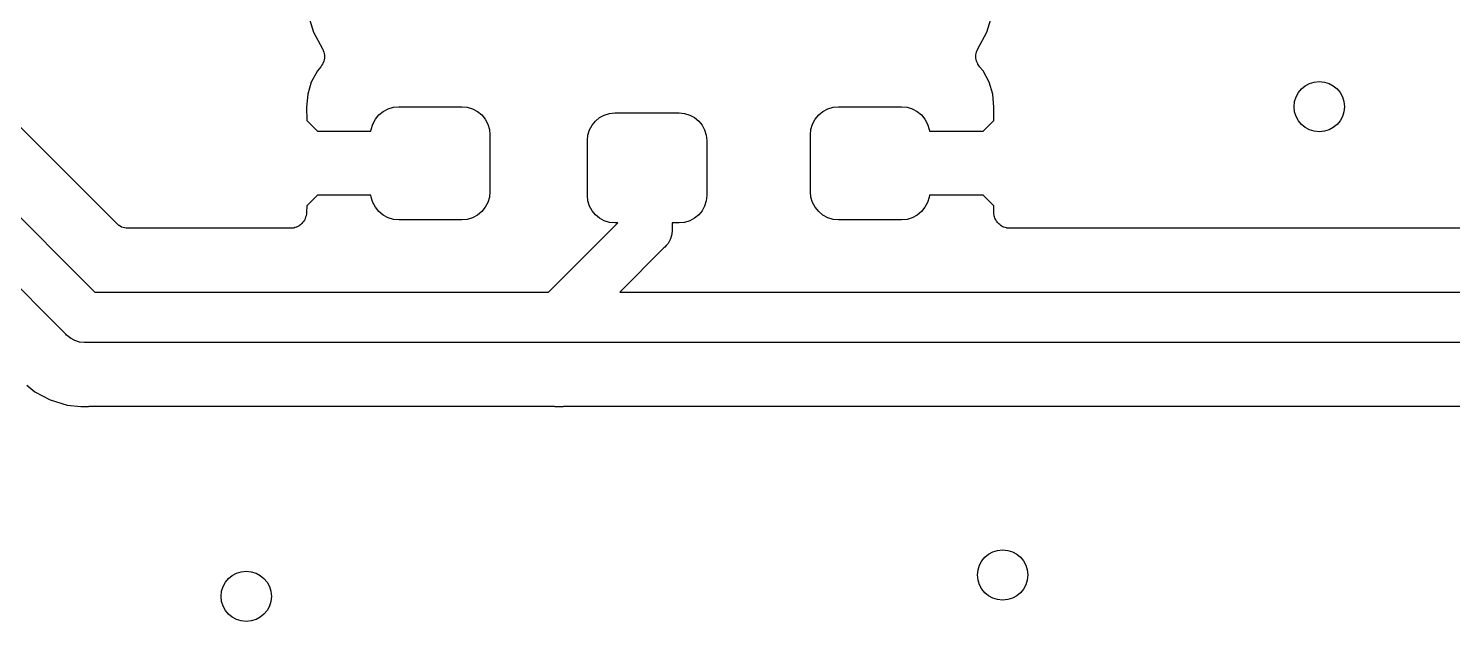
# Model space of a CAD drawing. Extents: x 103 to 213, y -152 to -90.
# Drawn here: x 153.08 to 164.41, y -136.02 to -131.3 of the extents above; entities that cross this region are included whole.
import ezdxf

# ---------------------------------------------------------------- set-up
doc = ezdxf.new("R2010")
doc.units = 0
doc.layers.add('BLACK', color=7, linetype='CONTINUOUS')

msp = doc.modelspace()

# ---------------------------------------------------------------- linework, layer by layer
at = {"layer": 'BLACK', "linetype": 'CONTINUOUS'}
for p, q in [((153.779, -132.855), (150.508, -129.585)), ((149.96, -129.755), (153.605, -133.4)), ((153.374, -133.734), (149.69, -130.05)), ((155.304, -131.193), (155.346, -131.331)), ((160.704, -131.331), (160.746, -131.193)), ((155.346, -131.331), (155.418, -131.466)), ((160.632, -131.466), (160.704, -131.331)), ((155.418, -131.466), (155.418, -131.467)), ((155.418, -131.467), (155.418, -131.467)), ((155.418, -131.467), (155.418, -131.467)), ((155.418, -131.467), (155.419, -131.468)), ((155.419, -131.468), (155.423, -131.479)), ((160.628, -131.477), (160.632, -131.466)), ((155.422, -131.575), (155.418, -131.586)), ((155.427, -131.564), (155.422, -131.575)), ((155.423, -131.479), (155.427, -131.49)), ((155.427, -131.49), (155.427, -131.491)), ((155.427, -131.491), (155.428, -131.491)), ((155.43, -131.552), (155.427, -131.563)), ((155.427, -131.563), (155.427, -131.564)), ((155.427, -131.564), (155.427, -131.564)), ((155.428, -131.491), (155.43, -131.503)), ((155.43, -131.503), (155.432, -131.514)), ((155.432, -131.54), (155.43, -131.552)), ((155.432, -131.514), (155.432, -131.515)), ((155.432, -131.515), (155.432, -131.515)), ((155.432, -131.515), (155.432, -131.527)), ((155.432, -131.527), (155.432, -131.539)), ((155.432, -131.539), (155.432, -131.54)), ((155.432, -131.54), (155.432, -131.54)), ((160.618, -131.513), (160.62, -131.501)), ((160.618, -131.514), (160.618, -131.513)), ((160.618, -131.513), (160.618, -131.513)), ((160.618, -131.526), (160.618, -131.514)), ((160.618, -131.537), (160.618, -131.526)), ((160.618, -131.538), (160.618, -131.537)), ((160.62, -131.55), (160.618, -131.538)), ((160.618, -131.538), (160.618, -131.538)), ((160.62, -131.501), (160.623, -131.489)), ((160.622, -131.562), (160.62, -131.55)), ((160.623, -131.562), (160.622, -131.562)), ((160.623, -131.488), (160.628, -131.477)), ((160.623, -131.489), (160.623, -131.488)), ((160.623, -131.489), (160.623, -131.489)), ((160.623, -131.563), (160.623, -131.562)), ((160.627, -131.574), (160.623, -131.563)), ((160.632, -131.585), (160.627, -131.574)), ((155.376, -131.641), (155.328, -131.73)), ((155.404, -131.607), (155.376, -131.641)), ((155.41, -131.597), (155.404, -131.607)), ((155.417, -131.587), (155.41, -131.597)), ((155.418, -131.586), (155.417, -131.587)), ((155.417, -131.587), (155.417, -131.587)), ((160.632, -131.586), (160.632, -131.585)), ((160.632, -131.585), (160.632, -131.585)), ((160.639, -131.596), (160.632, -131.586)), ((160.645, -131.606), (160.639, -131.596)), ((160.646, -131.606), (160.645, -131.606)), ((160.646, -131.607), (160.646, -131.606)), ((160.646, -131.606), (160.646, -131.606)), ((160.646, -131.606), (160.646, -131.606)), ((160.674, -131.641), (160.646, -131.607)), ((160.722, -131.73), (160.674, -131.641)), ((155.328, -131.73), (155.299, -131.825)), ((160.751, -131.825), (160.722, -131.73)), ((155.299, -131.825), (155.289, -131.93)), ((160.761, -131.93), (160.751, -131.825)), ((155.289, -131.93), (155.291, -132.036)), ((155.817, -132.064), (155.838, -132.025)), ((155.838, -132.025), (155.866, -131.991)), ((155.866, -131.991), (155.9, -131.963)), ((155.9, -131.963), (155.939, -131.942)), ((155.939, -131.942), (155.981, -131.929)), ((155.981, -131.929), (156.025, -131.925)), ((156.025, -131.925), (156.525, -131.925)), ((156.525, -131.925), (156.569, -131.929)), ((156.569, -131.929), (156.611, -131.942)), ((156.611, -131.942), (156.65, -131.963)), ((156.65, -131.963), (156.684, -131.991)), ((156.684, -131.991), (156.712, -132.025)), ((156.712, -132.025), (156.733, -132.064)), ((157.589, -132.039), (157.622, -132.012)), ((157.622, -132.012), (157.66, -131.992)), ((157.66, -131.992), (157.701, -131.979)), ((157.701, -131.979), (157.744, -131.975)), ((157.744, -131.975), (158.256, -131.975)), ((158.256, -131.975), (158.299, -131.979)), ((158.299, -131.979), (158.34, -131.992)), ((158.34, -131.992), (158.378, -132.012)), ((158.378, -132.012), (158.411, -132.039)), ((159.317, -132.064), (159.338, -132.025)), ((159.338, -132.025), (159.366, -131.991)), ((159.366, -131.991), (159.4, -131.963)), ((159.4, -131.963), (159.439, -131.942)), ((159.439, -131.942), (159.481, -131.929)), ((159.481, -131.929), (159.525, -131.925)), ((159.525, -131.925), (160.025, -131.925)), ((160.025, -131.925), (160.069, -131.929)), ((160.069, -131.929), (160.111, -131.942)), ((160.111, -131.942), (160.15, -131.963)), ((160.15, -131.963), (160.184, -131.991)), ((160.184, -131.991), (160.212, -132.025)), ((160.212, -132.025), (160.233, -132.064)), ((160.759, -132.036), (160.761, -131.93)), ((155.291, -132.036), (155.376, -132.121)), ((155.376, -132.121), (155.803, -132.121)), ((155.803, -132.121), (155.804, -132.106)), ((155.804, -132.106), (155.817, -132.064)), ((156.733, -132.064), (156.746, -132.106)), ((156.746, -132.106), (156.75, -132.15)), ((157.529, -132.151), (157.542, -132.11)), ((157.542, -132.11), (157.562, -132.072)), ((157.562, -132.072), (157.589, -132.039)), ((158.411, -132.039), (158.438, -132.072)), ((158.438, -132.072), (158.458, -132.11)), ((158.458, -132.11), (158.471, -132.151)), ((159.3, -132.15), (159.304, -132.106)), ((159.304, -132.106), (159.317, -132.064)), ((160.233, -132.064), (160.246, -132.106)), ((160.246, -132.106), (160.247, -132.121)), ((160.247, -132.121), (160.674, -132.121)), ((160.674, -132.121), (160.759, -132.036)), ((156.75, -132.15), (156.75, -132.6)), ((157.525, -132.194), (157.529, -132.151)), ((157.525, -132.631), (157.525, -132.194)), ((158.471, -132.151), (158.475, -132.194)), ((158.475, -132.194), (158.475, -132.631)), ((159.3, -132.6), (159.3, -132.15)), ((156.75, -132.6), (156.746, -132.644)), ((159.304, -132.644), (159.3, -132.6)), ((155.291, -132.714), (155.29, -132.767)), ((155.376, -132.629), (155.291, -132.714)), ((155.803, -132.629), (155.376, -132.629)), ((155.804, -132.644), (155.803, -132.629)), ((155.817, -132.686), (155.804, -132.644)), ((155.838, -132.725), (155.817, -132.686)), ((156.733, -132.686), (156.712, -132.725)), ((156.746, -132.644), (156.733, -132.686)), ((157.529, -132.674), (157.525, -132.631)), ((157.542, -132.715), (157.529, -132.674)), ((157.562, -132.753), (157.542, -132.715)), ((158.458, -132.715), (158.438, -132.753)), ((158.471, -132.674), (158.458, -132.715)), ((158.475, -132.631), (158.471, -132.674)), ((159.317, -132.686), (159.304, -132.644)), ((159.338, -132.725), (159.317, -132.686)), ((160.233, -132.686), (160.212, -132.725)), ((160.246, -132.644), (160.233, -132.686)), ((160.247, -132.629), (160.246, -132.644)), ((160.674, -132.629), (160.247, -132.629)), ((160.759, -132.714), (160.674, -132.629)), ((160.76, -132.767), (160.759, -132.714)), ((155.273, -132.827), (155.268, -132.836)), ((155.279, -132.817), (155.273, -132.827)), ((155.28, -132.814), (155.279, -132.816)), ((155.279, -132.816), (155.279, -132.817)), ((155.283, -132.804), (155.28, -132.814)), ((155.287, -132.794), (155.283, -132.804)), ((155.289, -132.78), (155.287, -132.791)), ((155.287, -132.791), (155.287, -132.792)), ((155.287, -132.792), (155.287, -132.794)), ((155.29, -132.769), (155.289, -132.78)), ((155.29, -132.767), (155.29, -132.769)), ((155.866, -132.759), (155.838, -132.725)), ((155.9, -132.787), (155.866, -132.759)), ((155.939, -132.808), (155.9, -132.787)), ((155.981, -132.821), (155.939, -132.808)), ((156.025, -132.825), (155.981, -132.821)), ((156.525, -132.825), (156.025, -132.825)), ((156.569, -132.821), (156.525, -132.825)), ((156.611, -132.808), (156.569, -132.821)), ((156.65, -132.787), (156.611, -132.808)), ((156.684, -132.759), (156.65, -132.787)), ((156.712, -132.725), (156.684, -132.759)), ((157.589, -132.786), (157.562, -132.753)), ((157.622, -132.813), (157.589, -132.786)), ((157.66, -132.833), (157.622, -132.813)), ((158.378, -132.813), (158.34, -132.833)), ((158.411, -132.786), (158.378, -132.813)), ((158.438, -132.753), (158.411, -132.786)), ((159.366, -132.759), (159.338, -132.725)), ((159.4, -132.787), (159.366, -132.759)), ((159.439, -132.808), (159.4, -132.787)), ((159.481, -132.821), (159.439, -132.808)), ((159.525, -132.825), (159.481, -132.821)), ((160.025, -132.825), (159.525, -132.825)), ((160.069, -132.821), (160.025, -132.825)), ((160.111, -132.808), (160.069, -132.821)), ((160.15, -132.787), (160.111, -132.808)), ((160.184, -132.759), (160.15, -132.787)), ((160.212, -132.725), (160.184, -132.759)), ((160.761, -132.778), (160.76, -132.767)), ((160.762, -132.789), (160.761, -132.778)), ((160.763, -132.79), (160.762, -132.789)), ((160.763, -132.792), (160.763, -132.79)), ((160.766, -132.802), (160.763, -132.792)), ((160.769, -132.813), (160.766, -132.802)), ((160.77, -132.814), (160.769, -132.813)), ((160.77, -132.816), (160.77, -132.814)), ((160.776, -132.825), (160.77, -132.816)), ((160.781, -132.835), (160.776, -132.825)), ((153.788, -132.862), (153.779, -132.855)), ((153.797, -132.87), (153.788, -132.862)), ((153.798, -132.871), (153.797, -132.87)), ((153.797, -132.87), (153.797, -132.87)), ((153.808, -132.876), (153.798, -132.871)), ((153.818, -132.882), (153.808, -132.876)), ((153.819, -132.882), (153.818, -132.882)), ((153.82, -132.882), (153.819, -132.882)), ((153.831, -132.886), (153.82, -132.882)), ((153.842, -132.889), (153.831, -132.886)), ((153.843, -132.889), (153.842, -132.889)), ((153.855, -132.891), (153.843, -132.889)), ((153.843, -132.889), (153.843, -132.889)), ((153.867, -132.892), (153.855, -132.891)), ((153.868, -132.892), (153.867, -132.892)), ((155.163, -132.892), (153.868, -132.892)), ((153.868, -132.892), (153.868, -132.892)), ((153.868, -132.892), (153.868, -132.892)), ((153.868, -132.892), (153.868, -132.892)), ((155.174, -132.891), (155.163, -132.892)), ((155.185, -132.89), (155.174, -132.891)), ((155.186, -132.89), (155.185, -132.89)), ((155.188, -132.89), (155.186, -132.89)), ((155.198, -132.886), (155.188, -132.89)), ((155.208, -132.884), (155.198, -132.886)), ((155.21, -132.883), (155.208, -132.884)), ((155.211, -132.882), (155.21, -132.883)), ((155.221, -132.877), (155.211, -132.882)), ((155.231, -132.873), (155.221, -132.877)), ((155.232, -132.872), (155.231, -132.873)), ((155.233, -132.871), (155.232, -132.872)), ((155.242, -132.864), (155.233, -132.871)), ((155.25, -132.857), (155.242, -132.864)), ((155.251, -132.856), (155.25, -132.857)), ((155.253, -132.855), (155.251, -132.856)), ((155.259, -132.847), (155.253, -132.855)), ((155.266, -132.839), (155.259, -132.847)), ((155.267, -132.837), (155.266, -132.839)), ((155.268, -132.836), (155.267, -132.837)), ((157.217, -133.4), (157.767, -132.85)), ((157.701, -132.846), (157.66, -132.833)), ((157.744, -132.85), (157.701, -132.846)), ((157.767, -132.85), (157.744, -132.85)), ((158.197, -132.939), (158.186, -132.977)), ((158.2, -132.91), (158.197, -132.939)), ((158.256, -132.85), (158.2, -132.85)), ((158.2, -132.85), (158.2, -132.89)), ((158.2, -132.89), (158.201, -132.9)), ((158.201, -132.9), (158.2, -132.91)), ((158.2, -132.91), (158.2, -132.91)), ((158.299, -132.846), (158.256, -132.85)), ((158.34, -132.833), (158.299, -132.846)), ((160.782, -132.836), (160.781, -132.835)), ((160.783, -132.837), (160.782, -132.836)), ((160.789, -132.845), (160.783, -132.837)), ((160.796, -132.854), (160.789, -132.845)), ((160.797, -132.855), (160.796, -132.854)), ((160.799, -132.856), (160.797, -132.855)), ((160.807, -132.863), (160.799, -132.856)), ((160.815, -132.87), (160.807, -132.863)), ((160.817, -132.871), (160.815, -132.87)), ((160.818, -132.872), (160.817, -132.871)), ((160.827, -132.877), (160.818, -132.872)), ((160.837, -132.882), (160.827, -132.877)), ((160.838, -132.882), (160.837, -132.882)), ((160.84, -132.883), (160.838, -132.882)), ((160.85, -132.886), (160.84, -132.883)), ((160.861, -132.889), (160.85, -132.886)), ((160.862, -132.889), (160.861, -132.889)), ((160.864, -132.89), (160.862, -132.889)), ((160.874, -132.891), (160.864, -132.89)), ((160.885, -132.892), (160.874, -132.891)), ((160.887, -132.892), (160.885, -132.892)), ((170.437, -132.892), (160.887, -132.892)), ((158.134, -133.048), (157.783, -133.4)), ((158.142, -133.042), (158.134, -133.048)), ((158.152, -133.03), (158.142, -133.042)), ((158.16, -133.02), (158.152, -133.03)), ((158.167, -133.012), (158.16, -133.02)), ((158.186, -132.977), (158.167, -133.012)), ((153.605, -133.4), (157.217, -133.4)), ((157.783, -133.4), (170.842, -133.4)), ((153.38, -133.742), (153.374, -133.734)), ((153.388, -133.748), (153.38, -133.742)), ((153.411, -133.767), (153.388, -133.748)), ((153.388, -133.748), (153.388, -133.748)), ((153.446, -133.786), (153.411, -133.767)), ((153.483, -133.797), (153.446, -133.786)), ((153.522, -133.801), (153.483, -133.797)), ((153.532, -133.8), (153.522, -133.801)), ((157.29, -133.8), (153.532, -133.8)), ((157.3, -133.801), (157.29, -133.8)), ((157.31, -133.8), (157.3, -133.801)), ((170.915, -133.8), (157.31, -133.8)), ((153.065, -134.14), (153.127, -134.192)), ((153.127, -134.192), (153.25, -134.257)), ((153.25, -134.257), (153.384, -134.298)), ((153.384, -134.298), (153.494, -134.309)), ((153.494, -134.309), (153.522, -134.311)), ((153.522, -134.311), (153.551, -134.309)), ((153.551, -134.309), (153.553, -134.308)), ((153.553, -134.308), (153.558, -134.309)), ((153.558, -134.309), (153.564, -134.308)), ((153.564, -134.308), (157.259, -134.308)), ((157.259, -134.308), (157.261, -134.308)), ((157.261, -134.308), (157.266, -134.309)), ((157.266, -134.309), (157.271, -134.309)), ((157.271, -134.309), (157.3, -134.311)), ((157.3, -134.311), (157.329, -134.309)), ((157.329, -134.309), (157.33, -134.308)), ((157.33, -134.308), (157.336, -134.309)), ((157.336, -134.309), (157.341, -134.308)), ((157.341, -134.308), (170.884, -134.308))]:
    msp.add_line(p, q, dxfattribs=at)
at = {"layer": 'BLACK'}
for centre in [(163.35, -131.925), (160.83, -135.65), (154.81, -135.82)]:
    msp.add_circle(centre, 0.2, dxfattribs=at)

doc.saveas('drawing.dxf')
